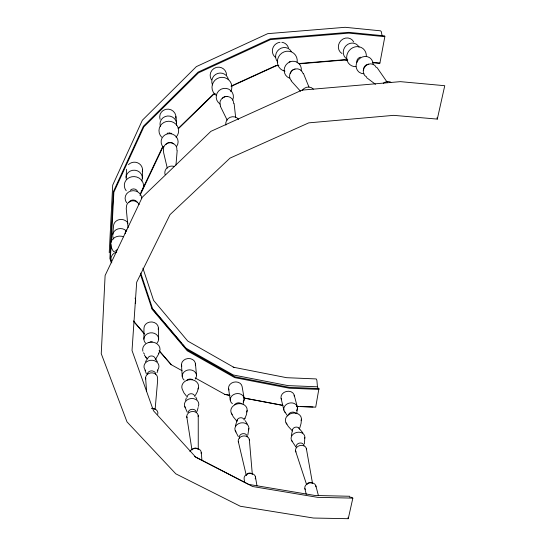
<?xml version="1.0" encoding="UTF-8"?>
<svg xmlns="http://www.w3.org/2000/svg" width="546" height="546" viewBox="0 0 546 546"><rect width="100%" height="100%" fill="white"/><g stroke="black" fill="none" stroke-linecap="round" stroke-linejoin="round"><path stroke-width="0.82" d="M143.885 339.182L143.967 328.228A7.228 6.19 -2 0 1 152 321.976A7.228 6.19 -2 0 1 158.231 329.47M198.259 449.433L198.239 415.629M142.376 178.235L142.506 170.093M145.598 377.9L146.615 391.591M177.184 150.484L175.962 165.104M301.419 419.185L301.071 423.423L299.774 427.907M304.852 437.394L304.381 443.966M109.234 252.702L112.701 185.135L142.369 120.209L196.369 66.612L267.69 33.668L345.174 27.3L380.466 30.815L381.251 31.511L382.098 35.749M111.131 244.533L110.381 258.879L111.787 262.899M111.261 242.001L113.855 192.212L143.871 126.843L198.478 72.836L270.577 39.592L348.88 33.129L384.834 36.678L379.914 63.049L379.566 63.384L372.816 62.749M126.085 177.402L126.604 169.26M155.132 409.207L157.644 380.419L157.501 377.716A5.958 4.948 -2.8 0 0 150.887 372.884A5.958 4.948 -2.8 0 0 145.748 378.999M112.783 234.418L113.602 225.177A7.74 7.002 5.6 0 1 119.902 219.506A7.74 7.002 5.6 0 1 127.996 223.157M291.311 435.728L292.554 429.545M296.696 413.704L297.433 408.169M140.725 273.089L152.587 308.681L187.544 350.027L234.869 376.788L289.209 387.346L318.939 388.54L315.704 407.159L296.362 406.442M247.133 410.524L246.41 414.707L244.669 418.973L244.881 418.127M248.887 428.603L247.816 435.053M352.846 498.129L317.595 497.338L252.6 486.506L195.802 457.214L153.508 410.797L132.023 350.512L136.677 282.234L170.045 214.592L230.037 158.108L308.77 122.857L393.652 115.349L437.312 119.096L444.751 85.708L400.361 81.647L301.979 90.124L210.92 131.333L142.281 197.222L105.112 275.498L101.249 353.678L127.006 421.887L175.805 473.826L240.301 506.251L313.472 518.038L348.266 518.7L352.846 498.129L351.023 497.181M235.367 425.982L237.196 419.983M198.519 387.483L197.42 391.564L195.27 395.516M243.059 404.047L244.144 399.447M198.137 407.575L197.086 411.336M185.531 400.348L186.37 397.857M157.023 372.72L157.965 370.133M158.954 353.555L155.214 359.855M145.55 361.95L146.594 359.678M140.199 194.117L162.783 146.389M140.008 195.434L163.234 146.362M114.564 251.761L115.424 250.901M178.098 128.563L213.356 94.212L214.892 93.509M178.487 128.61L213.609 94.403L215.151 93.7M318.939 388.54L318.448 388.895L317.451 386.807L316.919 380.637L316.455 379.095L315.834 378.917L286.623 377.695L233.162 367.178M230.992 86.145L276.242 65.459L278.767 65.247M231.388 86.275L276.228 65.773L278.774 65.561M298.123 63.609L344.417 59.705L347.795 60.026M299.14 63.841L344.116 60.046L347.495 60.367M297.004 406.367L298.689 406.436M300.368 406.497L312.967 406.968M317.451 386.807L287.947 385.613L233.244 374.965L185.579 347.986M319.014 389.407L289.264 388.213L234.732 377.627L187.23 350.791L152.129 309.309L140.39 274.14M372.304 62.333L379.914 63.049M224.775 394.362L229.743 395.304M243.83 397.966L282.773 405.337M230.009 395.42L225.048 394.478L195.222 377.955M244.076 398.082L282.958 405.439M194.553 456.456L248.751 484.411L314.96 495.475L349.774 496.266L349.986 497.563M182.043 370.686L170.994 364.564L159.412 351.208M233.988 367.417L187.722 341.045L153.583 300.396L142.909 268.161M366.619 77.662L375.457 84.296M298.839 428.023L302.873 432.93M300.512 91.264L291.141 80.856M133.401 320.946L144.567 333.824M159.077 350.566L171.355 364.728M133.49 321.307L144.519 334.029M296.055 447.235L291.639 440.595M151.979 308.258L181.722 343.427M182.828 344.731L184.48 346.683M113.643 251.726L111.814 248.792M186.609 396.307L183.893 392.799L182.159 388.97A8.429 6.975 -6.1 0 1 190.568 379.654A8.429 6.975 -6.1 0 1 198.014 388.998M144.356 355.125L147.14 358.879M145.645 356.9L146.403 357.91M155.637 358.702L157.357 361.793M292.342 430.869L288.356 426.508L286.049 422.911M284.364 411.343L287.646 415.902M377.054 67.588L387.25 82.303M238.329 436.643L235.292 430.89M245.263 420.72L247.27 423.989M236.534 420.789L233.326 416.898L231.32 413.165M187.271 412.25L184.664 406.408M195.707 396.997L196.915 399.297M227.17 120.147L220.311 106.183M146.41 373.873L145.004 370.318M303.412 73.355L308.968 87.08M111.282 262.503L109.896 258.531L113.35 191.735L143.4 126.235L198.096 72.113L270.325 38.807L348.764 32.337L384.691 35.886L384.834 36.678M306.606 484.636L295.577 451.064M306.34 448.457L312.489 483.217M294.226 395.229L297.311 406.92M315.881 485.879L318.427 495.645M246.232 475.116L238.254 441.373M304.859 488.54L306.245 494.26M436.998 117.772L437.312 119.096M281.088 398.423L283.9 410.183M167.301 168.188L163.684 152.941L163.397 149.706A6.784 6.463 2.2 0 1 170.372 142.731A6.784 6.463 2.2 0 1 176.863 150.17M249.338 439.51L252.293 474.085M244.117 398.164L242.103 386.507A6.852 5.651 -9.7 0 0 233.674 382.2A6.852 5.651 -9.7 0 0 228.965 389.967M255.467 476.924L256.982 485.885M191.974 450.034L186.773 416.7M244.608 482.111L244.11 478.842A5.76 4.464 -10 0 1 250.341 473.362A5.76 4.464 -10 0 1 255.214 478.924M228.59 388.759L230.316 400.471M348.102 517.253L348.266 518.7M234.097 103.371L235.66 117.424M175.914 116.469L176.631 123.471M128.071 227.709L126.235 208.64L126.454 206.593A6.627 6.081 5.3 0 1 131.832 200.894A6.627 6.081 5.3 0 1 139.155 204.552M195.461 363.793L196.499 375.204M201.256 452.422L201.959 460.455M181.497 365.035L182.234 376.487M158.415 328.098L158.654 339.032M342.008 53.563A8.565 7.883 -53.6 0 1 341.073 40.479A8.565 7.883 -53.6 0 1 353.753 41.987M347.003 59.057A8.784 8.067 -52.4 0 1 346.082 45.673A8.784 8.067 -52.4 0 1 359.077 47.209M355.856 66.694A10.374 9.5 -51.4 0 1 346.662 56.845A10.374 9.5 -51.4 0 1 357.166 46.608A10.374 9.5 -51.4 0 1 366.318 56.497M356.791 62.565A4.6 4.197 -50.5 0 1 360.421 57.166M364.018 73.744A8.982 8.183 -49.9 0 1 356.088 65.479A8.982 8.183 -49.9 0 1 364.796 56.45A8.982 8.183 -49.9 0 1 373.13 64.298M363.622 70.222A5.057 4.6 -49.2 0 1 368.714 64.155M366.639 76.986A7.159 6.504 -48.9 0 1 365.567 65.95A7.159 6.504 -48.9 0 1 376.337 67.615M383.34 83.224A7.439 6.689 -46.2 0 1 390.868 82.193M302.197 90.377A7.351 6.893 -43.2 0 1 313.377 89.107M291.284 80.59A7.078 6.695 -47.5 0 1 293.059 69.847A7.078 6.695 -47.5 0 1 302.996 73.437M290.492 73.423A5.003 4.737 -48 0 1 295.004 69.103M289.496 78.119A8.879 8.415 -49.2 0 1 284.555 67.663A8.879 8.415 -49.2 0 1 294.82 61.384A8.879 8.415 -49.2 0 1 301.242 70.932M289.155 61.998A4.545 4.32 -50.3 0 1 290.131 61.78M284.978 71.151A10.265 9.76 -51.8 0 1 277.559 59.61A10.265 9.76 -51.8 0 1 289.175 51.276A10.265 9.76 -51.8 0 1 297.113 62.449M277.784 62.101A8.688 8.279 -53.6 0 1 279.081 49.352A8.688 8.279 -53.6 0 1 291.366 51.549M281.873 42.288A8.477 8.088 -55.5 0 1 288.445 47.884M275.402 57.31A8.477 8.088 -55.5 0 1 272.727 48.41A8.477 8.088 -55.5 0 1 280.023 42.281M216.83 67.315A8.258 8.149 -40.1 0 1 226.583 74.952M211.445 79.839A8.258 8.149 -40.1 0 1 216.23 67.458M212.49 84.917A8.47 8.333 -35.1 0 1 217.704 73.444A8.47 8.333 -35.1 0 1 228.474 79.764M216.666 95.652A10.005 9.821 -31.7 0 1 213.363 82.296A10.005 9.821 -31.7 0 1 226.815 78.508A10.005 9.821 -31.7 0 1 230.712 91.701M220.243 104.095A8.654 8.456 -27.8 0 1 217.301 92.779A8.654 8.456 -27.8 0 1 228.672 89.128A8.654 8.456 -27.8 0 1 232.692 100.095M222.481 98.232A4.88 4.757 -26.4 0 1 227.429 96.642M220.441 106.047A6.9 6.723 -25.9 0 1 225.478 96.594A6.9 6.723 -25.9 0 1 233.592 103.365M225.853 125.095A7.173 6.907 -22.3 0 1 238.65 119.424M165.151 174.713A7.037 6.627 -0.1 0 1 167.049 167.875A7.037 6.627 -0.1 0 1 174.42 166.537M166.018 144.39A4.791 4.573 2.5 0 1 173.498 143.851M163.425 147.365A8.511 8.149 3.2 0 1 163.336 136.268A8.511 8.149 3.2 0 1 174.891 135.435A8.511 8.149 3.2 0 1 176.658 146.41M167.069 133.415A4.361 4.184 3.9 0 1 167.963 133.04M168.926 132.869A4.361 4.184 3.9 0 1 169.902 132.903M170.85 133.149A4.361 4.184 3.9 0 1 171.717 133.586M161.664 137.176A9.842 9.473 5 0 1 161.882 123.928A9.842 9.473 5 0 1 175.641 123.935A9.842 9.473 5 0 1 176.037 137.183M160.387 126.413A8.333 8.047 6.3 0 1 167.649 115.991A8.333 8.047 6.3 0 1 176.563 125.273M160.074 119.335A8.129 7.876 8 0 1 165.37 109.466M165.957 109.316A8.129 7.876 8 0 1 175.853 118.229M128.508 164.68A7.965 7.453 8.7 0 1 129.811 163.561M130.31 163.254A7.965 7.453 8.7 0 1 139.285 163.725A7.965 7.453 8.7 0 1 142.24 171.737M126.228 179.102A8.163 7.603 7.8 0 1 135.135 170.236A8.163 7.603 7.8 0 1 141.701 180.979M126.208 190.759A9.637 8.941 7 0 1 127.614 178.665A9.637 8.941 7 0 1 140.718 179.313A9.637 8.941 7 0 1 141.209 191.503M130.398 190.233A4.266 3.945 6.4 0 1 137.551 191.339M126.747 202.853A8.326 7.671 5.9 0 1 130.651 191.073A8.326 7.671 5.9 0 1 141.728 198.218M129.033 202.252A4.689 4.307 5.5 0 1 133.354 200.007A4.689 4.307 5.5 0 1 137.476 202.655M125.136 233.695A6.866 6.204 3.6 0 1 126.774 229.88M111.275 260.933A8.067 7.173 3.9 0 1 116.728 252.081M116.052 250.594A4.136 3.692 4.2 0 1 117.417 249.508M111.862 248.471A9.343 8.374 4.6 0 1 112.995 238.814A9.343 8.374 4.6 0 1 123.546 236.78M113.704 239.08A7.924 7.132 5.1 0 1 115.984 229.805A7.924 7.132 5.1 0 1 126.495 231.019M135.08 298.102A9.023 7.835 1.3 0 1 135.265 303.269M151.808 408.306A6.129 4.975 -3.3 0 1 157.767 414.284M151.795 408.353A3.194 2.6 -3.3 0 1 153.18 408.585M153.788 408.886A3.194 2.6 -3.3 0 1 154.293 409.288M147.318 374.454A4.211 3.508 -2.8 0 1 151.529 370.877A4.211 3.508 -2.8 0 1 155.74 374.331M145.625 370.522A7.494 6.272 -2.7 0 1 146.362 361.991A7.494 6.272 -2.7 0 1 156.566 361.848A7.494 6.272 -2.7 0 1 157.309 370.359M147.57 359.241A3.849 3.235 -2.5 0 1 150.989 355.978A3.849 3.235 -2.5 0 1 155.166 358.429M142.868 351.221A8.702 7.357 -2.4 0 1 152.955 342.199A8.702 7.357 -2.4 0 1 158.511 353.535M144.56 354.149A8.702 7.357 -2.4 0 1 143.516 352.771M148.532 342.69A4.47 3.788 -2.3 0 1 149.379 342.226M150.327 341.933A4.47 3.788 -2.3 0 1 152.32 341.912M145.509 343.079A7.385 6.286 -2.2 0 1 146.239 334.527A7.385 6.286 -2.2 0 1 156.299 334.418A7.385 6.286 -2.2 0 1 157.03 342.956M181.791 366.325A7.009 5.876 -5.9 0 1 187.988 358.531A7.009 5.876 -5.9 0 1 195.386 365.11M184.118 380.043A7.159 5.965 -6 0 1 184.145 371.908A7.159 5.965 -6 0 1 193.857 371.034A7.159 5.965 -6 0 1 195.243 379.04M186.971 380.091A4.327 3.59 -6 0 1 192.363 379.607M187.292 397.133A3.726 3.058 -6.2 0 1 190.745 393.741A3.726 3.058 -6.2 0 1 194.71 396.457M185.312 407.603A7.255 5.931 -6.3 0 1 191.093 398.512A7.255 5.931 -6.3 0 1 198.307 406.401M188.213 412.244A4.075 3.31 -6.3 0 1 192.41 409.282A4.075 3.31 -6.3 0 1 196.287 412.237M187.005 417.724A5.76 4.675 -6.4 0 1 192.117 411.493A5.76 4.675 -6.4 0 1 198.178 416.68M192.649 449.276A3.085 2.443 -6.6 0 1 196.942 448.478M197.461 448.812A3.085 2.443 -6.6 0 1 197.864 449.242M189.892 451.474A5.91 4.675 -6.6 0 1 196.942 448.382A5.91 4.675 -6.6 0 1 201.187 453.473M246.423 475.402A3.003 2.334 -10 0 1 248.369 473.286A3.003 2.334 -10 0 1 251.481 473.594M251.904 473.976A3.003 2.334 -10 0 1 252.204 474.426M238.561 442.328A5.617 4.47 -9.9 0 1 243.066 436.015A5.617 4.47 -9.9 0 1 249.358 440.513M239.517 438.158A3.972 3.174 -9.9 0 1 242.704 433.688A3.972 3.174 -9.9 0 1 247.154 436.875M236.008 431.982A7.078 5.678 -9.9 0 1 240.957 422.877A7.078 5.678 -9.9 0 1 248.566 429.873M237.053 421.3A3.638 2.935 -9.8 0 1 240.158 417.799A3.638 2.935 -9.8 0 1 244.226 420.099M232.152 414.455A8.231 6.689 -9.8 0 1 237.892 403.753A8.231 6.689 -9.8 0 1 246.758 412.012M234.712 404.688A4.232 3.447 -9.8 0 1 241.243 403.596M232.412 403.726A6.996 5.726 -9.8 0 1 231.832 395.946A6.996 5.726 -9.8 0 1 241.23 394.376A6.996 5.726 -9.8 0 1 243.175 401.931M281.552 399.57A6.757 5.501 -13.6 0 1 286.35 391.462A6.757 5.501 -13.6 0 1 294.349 396.457M285.149 412.36A6.9 5.576 -13.5 0 1 285.722 404.982A6.9 5.576 -13.5 0 1 294.622 403.651A6.9 5.576 -13.5 0 1 296.655 410.647M288.356 414.994A4.17 3.351 -13.5 0 1 291.557 412.257A4.17 3.351 -13.5 0 1 295.666 413.22M286.964 424.106A8.122 6.511 -13.5 0 1 291.844 413.295A8.122 6.511 -13.5 0 1 301.16 420.659M292.506 430.835A3.583 2.853 -13.5 0 1 295.311 427.211A3.583 2.853 -13.5 0 1 299.474 429.142M292.424 441.605A6.982 5.521 -13.5 0 1 296.642 432.418A6.982 5.521 -13.5 0 1 304.627 438.65M296.171 446.369A3.918 3.085 -13.4 0 1 300.184 443.004A3.918 3.085 -13.4 0 1 303.924 445.905M295.946 451.965A5.535 4.348 -13.4 0 1 299.925 445.529A5.535 4.348 -13.4 0 1 306.436 449.426M306.927 484.425A2.962 2.266 -13.4 0 1 311.67 482.835M312.114 483.169A2.962 2.266 -13.4 0 1 312.442 483.585M305.228 489.441A5.672 4.334 -13.4 0 1 309.343 482.992A5.672 4.334 -13.4 0 1 315.97 486.848"/></g></svg>
